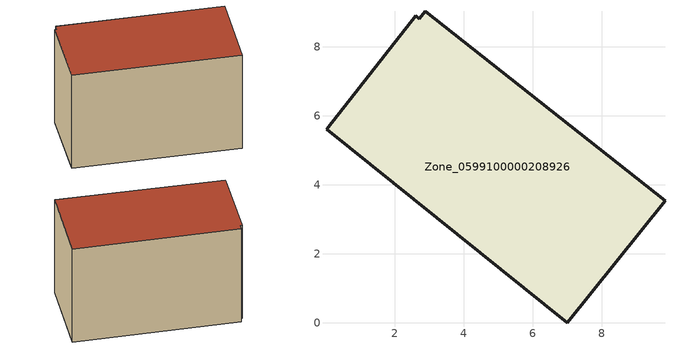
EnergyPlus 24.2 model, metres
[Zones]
Zone_0599100000208926
 floor ground (C_G): 0.03,5.6 0.07,5.66 2.61,8.89 2.71,8.81 2.88,9.02 9.84,3.54 7,0 z0.48
 wall outside (C_F): 0.07,5.66 0.03,5.6 7,0 9.84,3.54 2.88,9.02 2.71,8.81 2.61,8.89 0.07,5.66 z0.48:6.29
 roof outside (C_R): 2.61,8.89 0.07,5.66 0.03,5.6 7,0 9.84,3.54 2.88,9.02 2.71,8.81 z6.29
[BUILDING]
Pand.0599100000208926: North Axis=0; Terrain=City; Loads Convergence Tolerance Value=0.04; Temperature Convergence Tolerance Value=0.4; Solar Distribution=FullExterior; Maximum Number of Warmup Days=25; Minimum Number of Warmup Days=1
[Site:Location]
Rotterdam.The.Hague.AP_ZH_NLD Design_Conditions: Latitude=51.96; Longitude=4.45; Time Zone=1; Elevation=-4.5
[SITE:GROUNDTEMPERATURE:BUILDINGSURFACE]
18, 18, 18, 18, 18, 18, 18, 18, 18, 18, 18, 18
[MATERIAL] Thermal Absorptance=0.9; Solar Absorptance=0.7; Visible Absorptance=0.7
Name | Roughness | Thickness | Conductivity | Density | Specific Heat
G.TC.1946-1964 | MediumSmooth | 0.15 | 1 | 540 | 1210
F.TC.1946-1964 | Rough | 0.3 | 0.857143 | 1920 | 840
R.TC.1946-1964 | MediumRough | 0.2 | 0.235294 | 1500 | 1000
[CONSTRUCTION]
C_G: G.TC.1946-1964
C_F: F.TC.1946-1964
C_R: R.TC.1946-1964
[ZONE]
Zone_0599100000208926: Type=1; Multiplier=1; Ceiling Height=Autocalculate; Volume=Autocalculate; Floor Area=autocalculate; Part of Total Floor Area=Yes
[ZONEINFILTRATION:DESIGNFLOWRATE]
Infil_Zone_0599100000208926: Zone or ZoneList or Space or SpaceList=Zone_0599100000208926; Schedule=AlwaysOn; Design Flow Rate Calculation Method=Flow/Area; Flow Rate per Floor Area=0.003; Constant Term Coefficient=1; Temperature Term Coefficient=0; Velocity Term Coefficient=0; Velocity Squared Term Coefficient=0
[HVACTEMPLATE:ZONE:IDEALLOADSAIRSYSTEM]
Zone_0599100000208926: Maximum Heating Supply Air Temperature=50; Minimum Cooling Supply Air Temperature=13; Maximum Heating Supply Air Humidity Ratio=0.0156; Minimum Cooling Supply Air Humidity Ratio=0.0077; Heating Limit=NoLimit; Cooling Limit=NoLimit; Dehumidification Control Type=ConstantSensibleHeatRatio; Cooling Sensible Heat Ratio=0.7; Dehumidification Setpoint=60; Humidification Control Type=None; Humidification Setpoint=30; Outdoor Air Method=None; Outdoor Air Flow Rate per Person=0.00944; Outdoor Air Flow Rate per Zone Floor Area=0; Outdoor Air Flow Rate per Zone=0; Demand Controlled Ventilation Type=None; Outdoor Air Economizer Type=NoEconomizer; Heat Recovery Type=None; Sensible Heat Recovery Effectiveness=0.7; Latent Heat Recovery Effectiveness=0.65
[ZONECONTROL:THERMOSTAT]
ThermostatControl_Zone_0599100000208926: Zone or ZoneList=Zone_0599100000208926; Control Type Schedule=DualSetpointControlType; Control 1=Thermostat_Zone_0599100000208926; Temperature Difference Between Cutout And Setpoint=0
[THERMOSTATSETPOINT:DUALSETPOINT]
Thermostat_Zone_0599100000208926: Heating Setpoint Temperature Schedule=HeatingSetpoint_Zone_0599100000208926; Cooling Setpoint Temperature Schedule=CoolingSetpoint_Zone_0599100000208926
[SCHEDULE:COMPACT]
HeatingSetpoint_Zone_0599100000208926: Through: 12/31, For: AllDays, Until: 24:00, 21
CoolingSetpoint_Zone_0599100000208926: Through: 12/31, For: AllDays, Until: 24:00, 24
DualSetpointControlType: Through: 12/31, For: AllDays, Until: 24:00, 4
AlwaysOn: Through: 12/31, For: AllDays, Until: 24:00, 1
